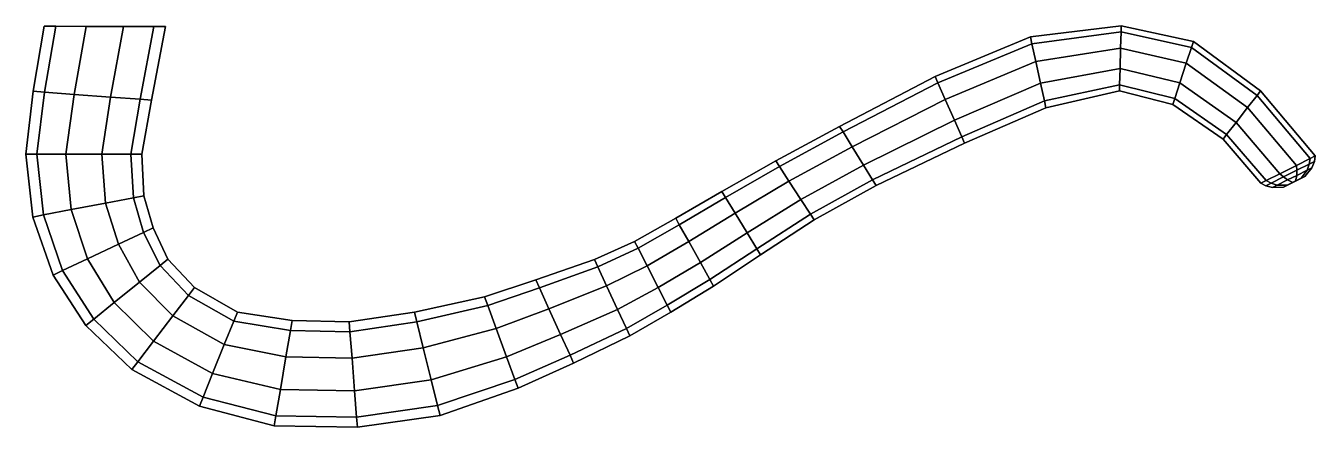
# Model space of a CAD drawing. Extents: x -104 to 104, y -65 to 0.
import ezdxf

# ---------------------------------------------------------------- set-up
doc = ezdxf.new("R2010")
doc.units = 0
doc.layers.add('METAL', color=124, linetype='CONTINUOUS')

msp = doc.modelspace()

# ---------------------------------------------------------------- meshes
at = {"layer": 'METAL'}
mesh = msp.add_polyface(dxfattribs=at)
corners = [(29.69, -19.51, -8.26), (19.51, -25.06, -8.26), (17.96, -22.69, -5.18), (28.22, -17.13, -5.18), (31.51, -22.46, -8.26), (21.42, -28, -8.26), (32.98, -24.84, -5.18), (22.97, -30.37, -5.18), (33.54, -25.75, -0.18), (23.56, -31.28, -0.18), (32.98, -24.84, 4.82), (22.97, -30.37, 4.82), (31.51, -22.46, 7.9), (21.42, -28, 7.9), (29.69, -19.51, 7.9), (19.51, -25.06, 7.9), (28.22, -17.13, 4.82), (17.96, -22.69, 4.82), (27.66, -16.22, -0.18), (17.37, -21.78, -0.18), (43.51, -9.2, -4.98), (43.05, -8.17, -0.18), (44.7, -11.89, -7.94), (46.17, -15.22, -7.94), (47.37, -17.91, -4.98), (47.82, -18.94, -0.18), (47.37, -17.91, 4.62), (46.17, -15.22, 7.58), (44.7, -11.89, 7.58), (43.51, -9.2, 4.62), (58.68, -2.9, -4.79), (58.45, -1.81, -0.18), (59.3, -5.75, -7.64), (60.06, -9.28, -7.64), (60.68, -12.13, -4.79), (60.91, -13.22, -0.18), (60.68, -12.13, 4.43), (60.06, -9.28, 7.28), (59.3, -5.75, 7.28), (58.68, -2.9, 4.43), (73.03, -1, -4.75), (73.06, 0, -0.18), (72.96, -3.63, -7.57), (72.87, -6.88, -7.57), (73.03, -1, 4.39), (72.96, -3.63, 7.21)]
mesh.append_faces([[corners[k] for k in face] for face in [(0, 1, 2, 3), (4, 5, 1, 0), (6, 7, 5, 4), (8, 9, 7, 6), (10, 11, 9, 8), (12, 13, 11, 10), (14, 15, 13, 12), (16, 17, 15, 14), (18, 19, 17, 16), (20, 3, 18, 21), (22, 0, 3, 20), (23, 4, 0, 22), (24, 6, 4, 23), (25, 8, 6, 24), (26, 10, 8, 25), (27, 12, 10, 26), (28, 14, 12, 27), (29, 16, 14, 28), (21, 18, 16, 29), (30, 20, 21, 31), (32, 22, 20, 30), (33, 23, 22, 32), (34, 24, 23, 33), (35, 25, 24, 34), (36, 26, 25, 35), (37, 27, 26, 36), (38, 28, 27, 37), (39, 29, 28, 38), (31, 21, 29, 39), (40, 30, 31, 41), (42, 32, 30, 40), (43, 33, 32, 42), (44, 39, 38, 45), (41, 31, 39, 44)]])
mesh = msp.add_polyface(dxfattribs=at)
corners = [(72.8, -9.51, -4.75), (60.68, -12.13, -4.79), (60.06, -9.28, -7.64), (72.87, -6.88, -7.57), (72.77, -10.51, -0.18), (60.91, -13.22, -0.18), (72.8, -9.51, 4.39), (60.68, -12.13, 4.43), (72.87, -6.88, 7.21), (60.06, -9.28, 7.28), (72.96, -3.63, 7.21), (59.3, -5.75, 7.28), (84.39, -3.49, -4.74), (73.03, -1, -4.75), (73.06, 0, -0.18), (84.71, -2.52, -0.18), (83.55, -6.03, -7.57), (72.96, -3.63, -7.57), (82.52, -9.18, -7.57), (81.68, -11.72, -4.74), (81.36, -12.69, -0.18), (81.68, -11.72, 4.39), (82.52, -9.18, 7.21), (83.55, -6.03, 7.21), (84.39, -3.49, 4.39), (73.03, -1, 4.39), (94.95, -11.22, -4.75), (95.53, -10.47, -0.18), (93.44, -13.17, -7.57), (91.57, -15.58, -7.57), (90.05, -17.54, -4.75), (89.47, -18.28, -0.18), (90.05, -17.54, 4.39), (91.57, -15.58, 7.21), (93.44, -13.17, 7.21), (94.95, -11.22, 4.39), (98.61, -23.87, -7.22), (101.31, -22.51, -7.22), (96.42, -24.97, -4.53), (95.59, -25.39, -0.18), (96.42, -24.97, 4.17), (98.61, -23.87, 6.86), (101.31, -22.51, 6.86), (97.22, -25.39, 4.26), (96.36, -25.82, -0.18), (97.22, -25.39, -4.62), (97.43, -26.11, -0.18), (98.22, -25.71, -4.31)]
mesh.append_faces([[corners[k] for k in face] for face in [(0, 1, 2, 3), (4, 5, 1, 0), (6, 7, 5, 4), (8, 9, 7, 6), (10, 11, 9, 8), (12, 13, 14, 15), (16, 17, 13, 12), (18, 3, 17, 16), (19, 0, 3, 18), (20, 4, 0, 19), (21, 6, 4, 20), (22, 8, 6, 21), (23, 10, 8, 22), (24, 25, 10, 23), (15, 14, 25, 24), (26, 12, 15, 27), (28, 16, 12, 26), (29, 18, 16, 28), (30, 19, 18, 29), (31, 20, 19, 30), (32, 21, 20, 31), (33, 22, 21, 32), (34, 23, 22, 33), (35, 24, 23, 34), (27, 15, 24, 35), (36, 29, 28, 37), (38, 30, 29, 36), (39, 31, 30, 38), (40, 32, 31, 39), (41, 33, 32, 40), (42, 34, 33, 41), (43, 40, 39, 44), (44, 39, 38, 45), (46, 44, 45, 47)]])
mesh = msp.add_polyface(dxfattribs=at)
corners = [(-85.05, -11.86, -6.87), (-82.86, -0.1, -6.87), (-80.99, -0.11, -0.18), (-83.23, -11.99, -0.18), (-89.82, -11.5, -11), (-87.75, -0.1, -11), (-95.71, -11.06, -11), (-93.79, -0.1, -11), (-100.48, -10.71, -6.87), (-98.67, -0.09, -6.87), (-102.3, -10.57, -0.18), (-100.54, -0.09, -0.18), (-100.48, -10.71, 6.51), (-98.67, -0.09, 6.51), (-95.71, -11.06, 10.64), (-93.79, -0.1, 10.64), (-89.82, -11.5, 10.64), (-87.75, -0.1, 10.64), (-85.05, -11.86, 6.51), (-82.86, -0.1, 6.51), (-86.58, -20.73, -6.87), (-84.79, -20.73, -0.18), (-91.25, -20.72, -11), (-97.04, -20.71, -11), (-101.71, -20.71, -6.87), (-103.5, -20.71, -0.18), (-101.71, -20.71, 6.51), (-97.04, -20.71, 10.64), (-91.25, -20.72, 10.64), (-86.58, -20.73, 6.51), (-86.16, -27.75, -6.87), (-84.45, -27.43, -0.18), (-90.64, -28.61, -11), (-96.17, -29.66, -11), (-100.65, -30.52, -6.87), (-102.36, -30.85, -0.18), (-100.65, -30.52, 6.51), (-96.17, -29.66, 10.64), (-90.64, -28.61, 10.64), (-86.16, -27.75, 6.51), (-84.51, -33.33, -6.87), (-82.97, -32.6, -0.18), (-88.55, -35.23, -11), (-84.51, -33.33, 6.51), (-88.55, -35.23, 10.64)]
mesh.append_faces([[corners[k] for k in face] for face in [(0, 1, 2, 3), (4, 5, 1, 0), (6, 7, 5, 4), (8, 9, 7, 6), (10, 11, 9, 8), (12, 13, 11, 10), (14, 15, 13, 12), (16, 17, 15, 14), (18, 19, 17, 16), (3, 2, 19, 18), (20, 0, 3, 21), (22, 4, 0, 20), (23, 6, 4, 22), (24, 8, 6, 23), (25, 10, 8, 24), (26, 12, 10, 25), (27, 14, 12, 26), (28, 16, 14, 27), (29, 18, 16, 28), (21, 3, 18, 29), (30, 20, 21, 31), (32, 22, 20, 30), (33, 23, 22, 32), (34, 24, 23, 33), (35, 25, 24, 34), (36, 26, 25, 35), (37, 27, 26, 36), (38, 28, 27, 37), (39, 29, 28, 38), (31, 21, 29, 39), (40, 30, 31, 41), (42, 32, 30, 40), (43, 39, 38, 44), (41, 31, 39, 43)]])
mesh = msp.add_polyface(dxfattribs=at)
corners = [(103.5, -21.41, -4.53), (94.95, -11.22, -4.75), (95.53, -10.47, -0.18), (104.33, -20.99, -0.18), (101.31, -22.51, -7.22), (93.44, -13.17, -7.57), (103.5, -21.41, 4.17), (94.95, -11.22, 4.39), (93.44, -13.17, 7.21), (101.31, -22.51, 6.86), (99.24, -26.02, -0.18), (99.81, -25.73, -3.15), (102.09, -24.58, -3.15), (102.66, -24.3, -0.18), (103.36, -22.3, -4.62), (104.22, -21.87, -0.18), (103.36, -22.3, 4.26), (101.36, -23.3, 6.72), (98.61, -23.87, 6.86), (99.21, -24.39, 6.72), (96.42, -24.97, 4.17), (97.22, -25.39, 4.26), (97.22, -25.39, -4.62), (96.42, -24.97, -4.53), (98.61, -23.87, -7.22), (99.21, -24.39, -7.08), (101.36, -23.3, -7.08), (103.02, -23.29, -4.31), (103.81, -22.9, -0.18), (103.02, -23.29, 3.95), (102.09, -24.58, 2.79), (101.36, -24.13, 5.99), (101.15, -25.05, 3.96), (99.88, -24.87, 5.99), (100.75, -25.26, 3.96), (98.22, -25.71, 3.95), (99.81, -25.73, 2.79), (96.36, -25.82, -0.18), (97.43, -26.11, -0.18), (98.22, -25.71, -4.31), (99.88, -24.87, -6.35), (100.75, -25.26, -4.31), (101.36, -24.13, -6.35), (101.15, -25.05, -4.31)]
mesh.append_faces([[corners[k] for k in face] for face in [(0, 1, 2, 3), (4, 5, 1, 0), (6, 7, 8, 9), (3, 2, 7, 6), (10, 11, 12, 13), (14, 0, 3, 15), (15, 3, 6, 16), (16, 6, 9, 17), (17, 9, 18, 19), (19, 18, 20, 21), (22, 23, 24, 25), (25, 24, 4, 26), (26, 4, 0, 14), (27, 14, 15, 28), (12, 27, 28, 13), (28, 15, 16, 29), (13, 28, 29, 30), (29, 16, 17, 31), (30, 29, 31, 32), (31, 17, 19, 33), (32, 31, 33, 34), (33, 19, 21, 35), (34, 33, 35, 36), (35, 21, 37, 38), (36, 35, 38, 10), (10, 38, 39, 11), (39, 22, 25, 40), (11, 39, 40, 41), (40, 25, 26, 42), (41, 40, 42, 43), (42, 26, 14, 27), (43, 42, 27, 12), (41, 43, 12, 11), (32, 34, 36, 30), (30, 36, 10, 13)]])
mesh = msp.add_polyface(dxfattribs=at)
corners = [(0.45, -46.18, -0.18), (-6.15, -50.01, -0.18), (-6.7, -48.83, -5.72), (-0.11, -45.09, -5.58), (-0.11, -45.09, 5.22), (-6.7, -48.83, 5.36), (-1.56, -42.24, 8.56), (-8.12, -45.76, 8.78), (1.83, -32.08, -5.45), (-4.82, -35.88, -5.58), (-5.38, -34.79, -0.18), (1.25, -31.04, -0.18), (3.36, -34.82, -8.7), (-3.37, -38.72, -8.92), (5.25, -38.2, -8.7), (-1.56, -42.24, -8.92), (6.78, -40.94, -5.45), (7.37, -41.98, -0.18), (6.78, -40.94, 5.09), (5.25, -38.2, 8.34), (3.36, -34.82, 8.34), (-3.37, -38.72, 8.56), (1.83, -32.08, 5.09), (-4.82, -35.88, 5.22), (9.3, -27.69, -5.18), (8.71, -26.71, -0.18), (10.85, -30.24, -8.26), (12.76, -33.4, -8.26), (14.31, -35.96, -5.18), (14.91, -36.94, -0.18), (14.31, -35.96, 4.82), (12.76, -33.4, 7.9), (10.85, -30.24, 7.9), (9.3, -27.69, 4.82), (17.96, -22.69, -5.18), (17.37, -21.78, -0.18), (19.51, -25.06, -8.26), (21.42, -28, -8.26), (22.97, -30.37, -5.18), (23.56, -31.28, -0.18), (22.97, -30.37, 4.82), (21.42, -28, 7.9), (19.51, -25.06, 7.9), (17.96, -22.69, 4.82), (28.22, -17.13, -5.18), (27.66, -16.22, -0.18)]
mesh.append_faces([[corners[k] for k in face] for face in [(0, 1, 2, 3), (4, 5, 1, 0), (6, 7, 5, 4), (8, 9, 10, 11), (12, 13, 9, 8), (14, 15, 13, 12), (16, 3, 15, 14), (17, 0, 3, 16), (18, 4, 0, 17), (19, 6, 4, 18), (20, 21, 6, 19), (22, 23, 21, 20), (11, 10, 23, 22), (24, 8, 11, 25), (26, 12, 8, 24), (27, 14, 12, 26), (28, 16, 14, 27), (29, 17, 16, 28), (30, 18, 17, 29), (31, 19, 18, 30), (32, 20, 19, 31), (33, 22, 20, 32), (25, 11, 22, 33), (34, 24, 25, 35), (36, 26, 24, 34), (37, 27, 26, 36), (38, 28, 27, 37), (39, 29, 28, 38), (40, 30, 29, 39), (41, 31, 30, 40), (42, 32, 31, 41), (43, 33, 32, 42), (35, 25, 33, 43), (44, 34, 35, 45)]])
mesh = msp.add_polyface(dxfattribs=at)
corners = [(-93.53, -37.58, -11), (-96.17, -29.66, -11), (-90.64, -28.61, -11), (-88.55, -35.23, -11), (-97.57, -39.48, -6.87), (-100.65, -30.52, -6.87), (-99.11, -40.2, -0.18), (-102.36, -30.85, -0.18), (-97.57, -39.48, 6.51), (-100.65, -30.52, 6.51), (-93.53, -37.58, 10.64), (-96.17, -29.66, 10.64), (-88.55, -35.23, 10.64), (-90.64, -28.61, 10.64), (-81.85, -38.67, -6.87), (-84.51, -33.33, -6.87), (-82.97, -32.6, -0.18), (-80.59, -37.65, -0.18), (-85.15, -41.34, -11), (-89.24, -44.64, -11), (-92.54, -47.31, -6.87), (-93.8, -48.33, -0.18), (-92.54, -47.31, 6.51), (-89.24, -44.64, 10.64), (-85.15, -41.34, 10.64), (-81.85, -38.67, 6.51), (-84.51, -33.33, 6.51), (-77.3, -43.48, -5.18), (-76.33, -42.21, -0.18), (-79.81, -46.78, -11), (-82.92, -50.87, -11), (-85.44, -54.18, -6.87), (-86.4, -55.44, -0.18), (-85.44, -54.18, 6.51), (-82.92, -50.87, 10.64), (-79.81, -46.78, 10.64), (-77.3, -43.48, 4.82), (-71.51, -51.42, -10.67), (-69.98, -47.62, -5.18), (-73.39, -56.11, -10.67), (-74.92, -59.91, -6.66), (-75.5, -61.36, -0.18), (-74.92, -59.91, 6.3), (-73.39, -56.11, 10.31), (-71.51, -51.42, 10.31), (-69.98, -47.62, 4.82)]
mesh.append_faces([[corners[k] for k in face] for face in [(0, 1, 2, 3), (4, 5, 1, 0), (6, 7, 5, 4), (8, 9, 7, 6), (10, 11, 9, 8), (12, 13, 11, 10), (14, 15, 16, 17), (18, 3, 15, 14), (19, 0, 3, 18), (20, 4, 0, 19), (21, 6, 4, 20), (22, 8, 6, 21), (23, 10, 8, 22), (24, 12, 10, 23), (25, 26, 12, 24), (17, 16, 26, 25), (27, 14, 17, 28), (29, 18, 14, 27), (30, 19, 18, 29), (31, 20, 19, 30), (32, 21, 20, 31), (33, 22, 21, 32), (34, 23, 22, 33), (35, 24, 23, 34), (36, 25, 24, 35), (28, 17, 25, 36), (37, 29, 27, 38), (39, 30, 29, 37), (40, 31, 30, 39), (41, 32, 31, 40), (42, 33, 32, 41), (43, 34, 33, 42), (44, 35, 34, 43), (45, 36, 35, 44)]])
mesh = msp.add_polyface(dxfattribs=at)
corners = [(-27.69, -48.81, -9.4), (-39.44, -51.93, -9.85), (-40.47, -47.76, -6.16), (-29.03, -45.12, -5.88), (-26.02, -53.37, -9.4), (-38.16, -57.08, -9.85), (-24.68, -57.06, -5.88), (-37.12, -61.25, -6.16), (-24.16, -58.47, -0.18), (-36.73, -62.84, -0.18), (-24.68, -57.06, 5.52), (-37.12, -61.25, 5.8), (-26.02, -53.37, 9.04), (-38.16, -57.08, 9.49), (-27.69, -48.81, 9.04), (-39.44, -51.93, 9.49), (-29.03, -45.12, 5.52), (-40.47, -47.76, 5.8), (-20.71, -42.27, -5.79), (-29.55, -43.71, -0.18), (-21.29, -40.99, -0.18), (-19.18, -45.63, -9.25), (-17.3, -49.79, -9.25), (-15.78, -53.15, -5.79), (-15.2, -54.43, -0.18), (-15.78, -53.15, 5.43), (-17.3, -49.79, 8.89), (-19.18, -45.63, 8.89), (-20.71, -42.27, 5.43), (-11.31, -38.87, -5.72), (-11.85, -37.7, -0.18), (-9.88, -41.95, -9.14), (-8.12, -45.76, -9.14), (-6.7, -48.83, -5.72), (-6.15, -50.01, -0.18), (-6.7, -48.83, 5.36), (-8.12, -45.76, 8.78), (-9.88, -41.95, 8.78), (-11.31, -38.87, 5.36), (-4.82, -35.88, -5.58), (-5.38, -34.79, -0.18), (-3.37, -38.72, -8.92), (-1.56, -42.24, -8.92), (-0.11, -45.09, -5.58), (-3.37, -38.72, 8.56), (-1.56, -42.24, 8.56), (-4.82, -35.88, 5.22)]
mesh.append_faces([[corners[k] for k in face] for face in [(0, 1, 2, 3), (4, 5, 1, 0), (6, 7, 5, 4), (8, 9, 7, 6), (10, 11, 9, 8), (12, 13, 11, 10), (14, 15, 13, 12), (16, 17, 15, 14), (18, 3, 19, 20), (21, 0, 3, 18), (22, 4, 0, 21), (23, 6, 4, 22), (24, 8, 6, 23), (25, 10, 8, 24), (26, 12, 10, 25), (27, 14, 12, 26), (28, 16, 14, 27), (20, 19, 16, 28), (29, 18, 20, 30), (31, 21, 18, 29), (32, 22, 21, 31), (33, 23, 22, 32), (34, 24, 23, 33), (35, 25, 24, 34), (36, 26, 25, 35), (37, 27, 26, 36), (38, 28, 27, 37), (30, 20, 28, 38), (39, 29, 30, 40), (41, 31, 29, 39), (42, 32, 31, 41), (43, 33, 32, 42), (44, 37, 36, 45), (46, 38, 37, 44), (40, 30, 38, 46)]])
mesh = msp.add_polyface(dxfattribs=at)
corners = [(-69.98, -47.62, -5.18), (-77.3, -43.48, -5.18), (-76.33, -42.21, -0.18), (-69.4, -46.17, -0.18), (-77.3, -43.48, 4.82), (-69.98, -47.62, 4.82), (-60.83, -49.17, -6.77), (-60.55, -47.55, -0.18), (-61.56, -53.41, -10.84), (-71.51, -51.42, -10.67), (-62.45, -58.65, -10.84), (-73.39, -56.11, -10.67), (-63.18, -62.89, -6.77), (-74.92, -59.91, -6.66), (-63.46, -64.51, -0.18), (-75.5, -61.36, -0.18), (-63.18, -62.89, 6.41), (-74.92, -59.91, 6.3), (-62.45, -58.65, 10.48), (-73.39, -56.11, 10.31), (-61.56, -53.41, 10.48), (-71.51, -51.42, 10.31), (-60.83, -49.17, 6.41), (-51.25, -49.35, -6.39), (-51.38, -47.73, -0.18), (-50.92, -53.61, -10.23), (-50.51, -58.87, -10.23), (-50.17, -63.12, -6.39), (-50.05, -64.75, -0.18), (-50.17, -63.12, 6.03), (-50.51, -58.87, 9.88), (-50.92, -53.61, 9.88), (-51.25, -49.35, 6.03), (-40.47, -47.76, -6.16), (-40.86, -46.17, -0.18), (-39.44, -51.93, -9.85), (-38.16, -57.08, -9.85), (-37.12, -61.25, -6.16), (-36.73, -62.84, -0.18), (-37.12, -61.25, 5.8), (-38.16, -57.08, 9.49), (-39.44, -51.93, 9.49), (-40.47, -47.76, 5.8), (-29.03, -45.12, -5.88), (-29.55, -43.71, -0.18), (-29.03, -45.12, 5.52)]
mesh.append_faces([[corners[k] for k in face] for face in [(0, 1, 2, 3), (3, 2, 4, 5), (6, 0, 3, 7), (8, 9, 0, 6), (10, 11, 9, 8), (12, 13, 11, 10), (14, 15, 13, 12), (16, 17, 15, 14), (18, 19, 17, 16), (20, 21, 19, 18), (22, 5, 21, 20), (7, 3, 5, 22), (23, 6, 7, 24), (25, 8, 6, 23), (26, 10, 8, 25), (27, 12, 10, 26), (28, 14, 12, 27), (29, 16, 14, 28), (30, 18, 16, 29), (31, 20, 18, 30), (32, 22, 20, 31), (24, 7, 22, 32), (33, 23, 24, 34), (35, 25, 23, 33), (36, 26, 25, 35), (37, 27, 26, 36), (38, 28, 27, 37), (39, 29, 28, 38), (40, 30, 29, 39), (41, 31, 30, 40), (42, 32, 31, 41), (34, 24, 32, 42), (43, 33, 34, 44), (44, 34, 42, 45)]])

doc.saveas('drawing.dxf')
